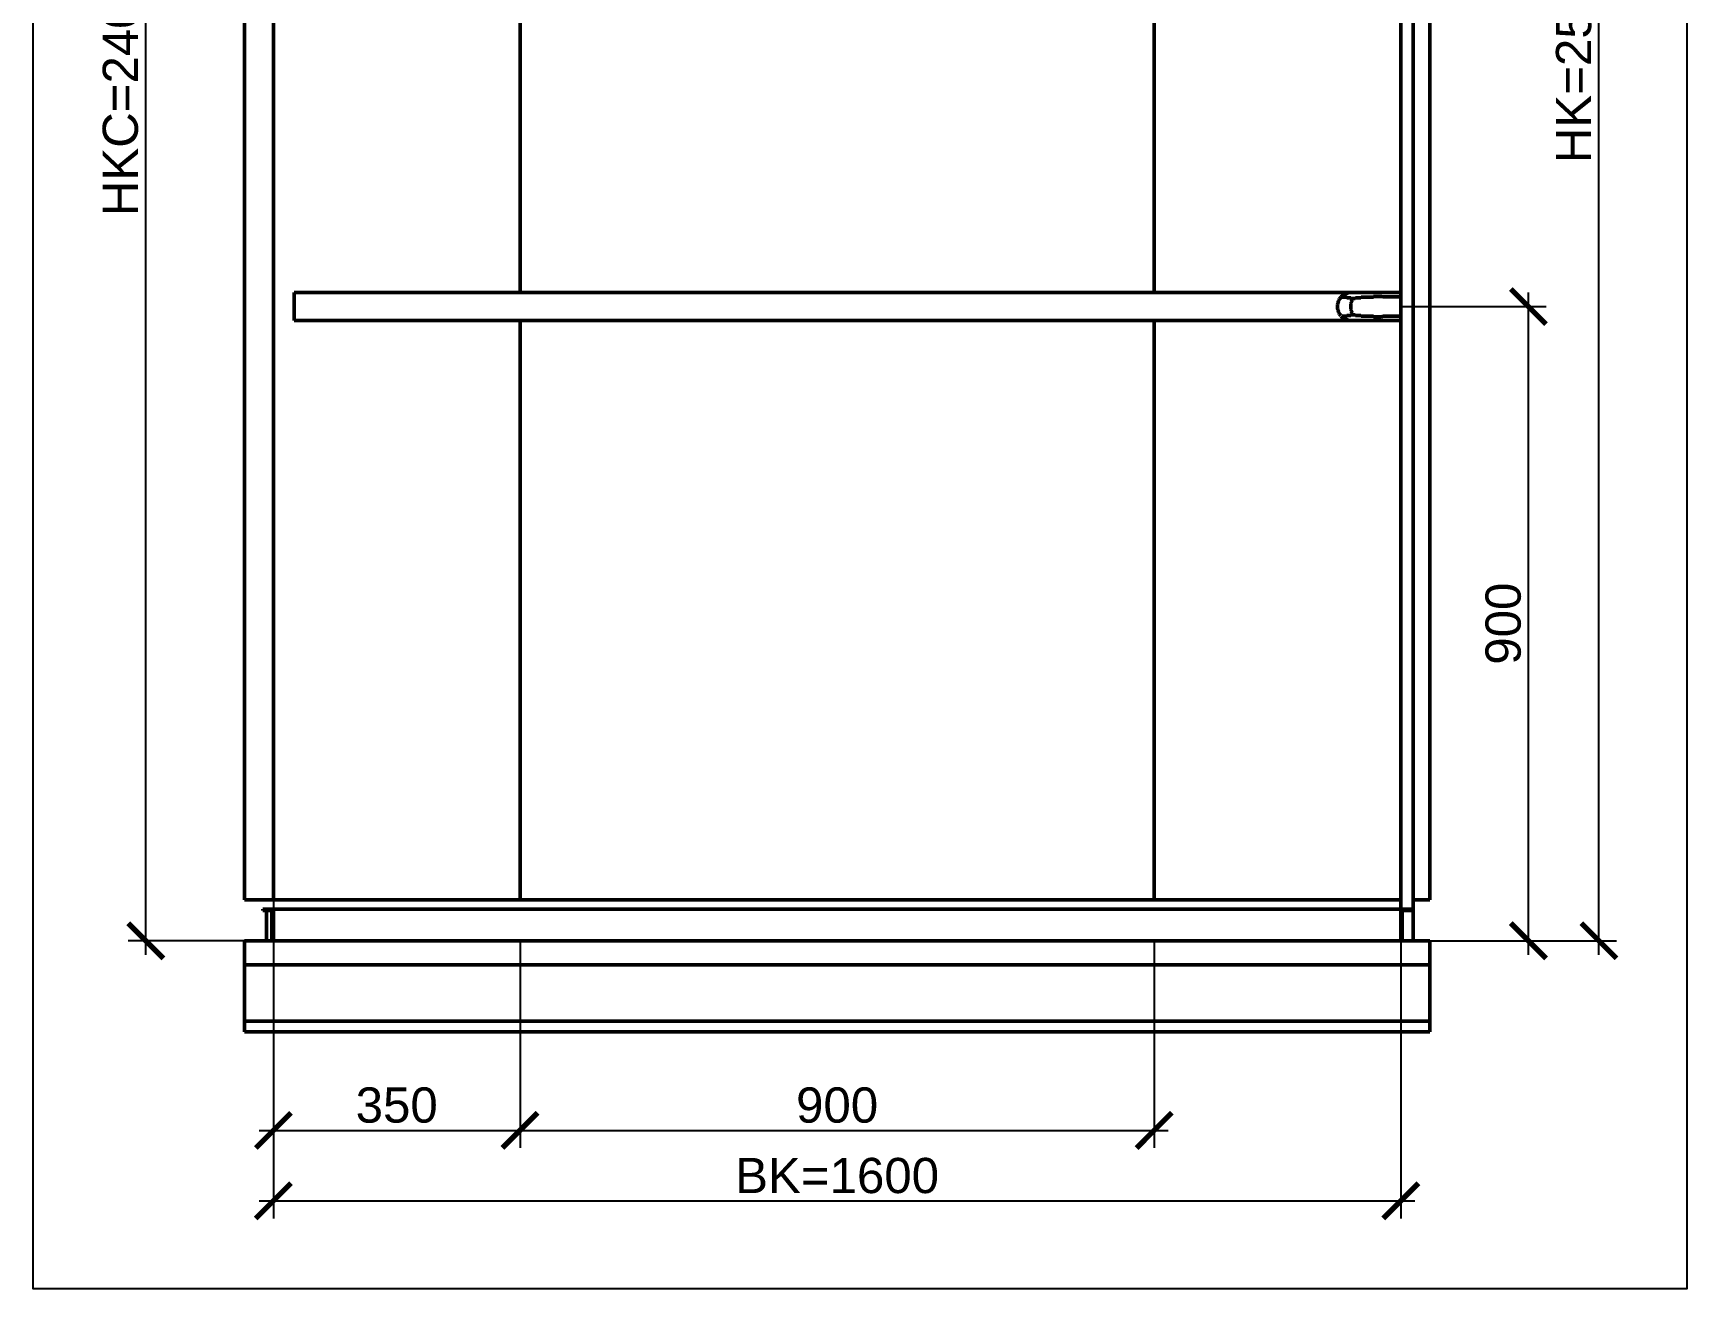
# Model space of a CAD drawing. Header units: millimetres. Extents: x -9546 to 173314, y -46180 to 27253.
# Drawn here: x 165148 to 167495, y -37458 to -35676 of the extents above; entities that cross this region are included whole.
import ezdxf

# ---------------------------------------------------------------- set-up
doc = ezdxf.new("R2010")
doc.units = ezdxf.units.MM
for name, color, linetype, lineweight in [('AM_0', 7, 'Continuous', 50), ('AM_5', 3, 'Continuous', 25), ('LDCarFrame-AM_0', 7, 'Continuous', 50), ('LDHallButton-AM_0', 7, 'Continuous', 50), ('LDShaft-AM_5', 3, 'Continuous', 25)]:
    doc.layers.add(name, color=color, linetype=linetype, lineweight=lineweight)
doc.layers.add('AM_VIEWS', color=1, linetype='Continuous', lineweight=25, plot=False)
doc.styles.add('LD', font='ARIALUNI.ttf')
doc.dimstyles.new('LIFT', dxfattribs={"dimtxt": 2.5, "dimasz": 2.5, "dimexe": 1.25, "dimexo": 0, "dimgap": 0.5, "dimtad": 1, "dimdec": 0, "dimzin": 1, "dimdsep": 46, "dimtxsty": 'LD', "dimblk": 'ARCHTICK', "dimcen": 0, "dimdle": 1, "dimclrd": 3, "dimclre": 3, "dimclrt": 4, "dimadec": 0, "dimazin": 0, "dimtp": 0.1, "dimtm": 0.1, "dimtfac": 0.71, "dimtdec": 0, "dimtix": 1, "dimtmove": 0, "dimatfit": 3, "dimfxl": 1, "dimtolj": 1, "dimarcsym": 0})

# ---------------------------------------------------------------- blocks, each defined once
blk = doc.blocks.new('LD_20260611094836_0000022A')
at = {"layer": 'LDCarFrame-AM_0'}
for p, q in [((841, 2679), (-841, 2679)), ((-841, 2679), (-841, 2629)), ((841, 2629), (841, 2679)), ((-841, 2629), (841, 2629)), ((800, 2530), (-800, 2530)), ((-800, 2530), (-800, 2528)), ((-800, 2528), (800, 2528)), ((800, 2528), (800, 2530)), ((841, 129), (-841, 129)), ((-841, 129), (-841, 95)), ((841, 95), (841, 129)), ((-841, 95), (841, 95)), ((841, 95), (-841, 95)), ((-841, 95), (-841, 15)), ((841, 15), (841, 95)), ((841, 15), (-841, 15)), ((-841, 15), (-841, 0)), ((-841, 15), (841, 15)), ((-841, 0), (841, 0)), ((841, 0), (841, 15))]:
    blk.add_line(p, q, dxfattribs=at)
blk = doc.blocks.new('LD_20260611094836_00000238')
at = {"layer": 'AM_0'}
for p, q in [((15, 45), (0, 45)), ((0, 45), (0, 0)), ((2, 43), (15, 43)), ((2, 0), (2, 43)), ((15, 43), (15, 45)), ((0, 0), (2, 0))]:
    blk.add_line(p, q, dxfattribs=at)
blk = doc.blocks.new('LD_20260611094836_00000239')
at = {"layer": 'AM_0'}
for p, q in [((-77.6, 918.5), (-77.7, 918.5)), ((-77.7, 918.5), (-77.7, 918.5)), ((-88.5, 907.7), (-88.5, 907.7)), ((-88.5, 907.7), (-88.5, 907.6)), ((-88.5, 892.4), (-88.5, 892.3)), ((-88.5, 892.3), (-88.5, 892.3)), ((-84.1, 914.1), (-84.2, 914.1)), ((-84.1, 914.2), (-84.1, 914.1)), ((-84.2, 885.9), (-84.1, 885.9)), ((-84.1, 885.9), (-84.1, 885.8)), ((-77.7, 881.5), (-77.7, 881.5)), ((-77.7, 881.5), (-77.6, 881.5))]:
    blk.add_line(p, q, dxfattribs=at)
blk = doc.blocks.new('LD_20260611094836_0000023A')
at = {"layer": 'AM_0'}
for p, q in [((-89.8, 2.5), (-90, 1.3)), ((-90, 1.3), (-90, 0)), ((-90, 0), (-90, -1.3)), ((-89.6, 3.7), (-89.8, 2.5)), ((-89.8, 2.5), (-89.8, 2.5)), ((-89.4, 5), (-89.6, 3.7)), ((-89, 6.2), (-89.4, 5)), ((-88.6, 7.4), (-89, 6.2)), ((-88.1, 8.5), (-88.6, 7.4)), ((-87.5, 9.6), (-88.1, 8.5)), ((-88.1, 8.5), (-88.1, 8.5)), ((-86.9, 10.7), (-87.5, 9.6)), ((-86.2, 11.8), (-86.9, 10.7)), ((-85.4, 12.7), (-86.2, 11.8)), ((-84.6, 13.7), (-85.4, 12.7)), ((-83.7, 14.6), (-84.6, 13.7)), ((-84.6, 13.7), (-83.9, 14.4)), ((-83.7, 14.4), (-83.9, 14.4)), ((-82.7, 15.4), (-83.7, 14.6)), ((-83.5, 14.4), (-83.7, 14.4)), ((-83.2, 14.4), (-83.5, 14.4)), ((-82.8, 14.4), (-83.2, 14.4)), ((-82.3, 14.4), (-83.1, 13.5)), ((-82.6, 13.5), (-83.1, 13.5)), ((-82.3, 14.4), (-82.8, 14.4)), ((-81.8, 16.2), (-82.7, 15.4)), ((-81.9, 13.5), (-82.6, 13.5)), ((-81.1, 13.5), (-81.9, 13.5)), ((-80.7, 16.9), (-81.8, 16.2)), ((-80.3, 13.5), (-81.1, 13.5)), ((-79.6, 17.5), (-80.7, 16.9)), ((-79.3, 13.5), (-80.3, 13.5)), ((-78.5, 18.1), (-79.6, 17.5)), ((-78.3, 13.5), (-79.3, 13.5)), ((-77.4, 18.6), (-78.5, 18.1)), ((-77.2, 13.5), (-78.3, 13.5)), ((-76.2, 19), (-77.4, 18.6)), ((-77.4, 18.6), (-77.4, 18.6)), ((-76, 13.5), (-77.2, 13.5)), ((-76, 13.5), (-76.7, 12.5)), ((-75.4, 12.5), (-76.7, 12.5)), ((-76.3, 16.8), (-76.3, 16.8)), ((-75, 19.4), (-76.2, 19)), ((-74, 12.5), (-75.4, 12.5)), ((-74.2, 19.5), (-75, 19.4)), ((-73.7, 19.6), (-74.2, 19.5)), ((-72.6, 12.5), (-74, 12.5)), ((-73, 19.8), (-73.7, 19.6)), ((-72.5, 19.8), (-73, 19.8)), ((-71.1, 12.5), (-72.6, 12.5)), ((-71.8, 19.9), (-72.5, 19.8)), ((-71.3, 20), (-71.8, 19.9)), ((-71.1, 12.5), (-71.7, 11.6)), ((-70.1, 11.6), (-71.7, 11.6)), ((-70.6, 20), (-71.3, 20)), ((-70.9, 2.5), (-71, 1.2)), ((-71, 1.2), (-71, 0)), ((-71, -1.2), (-71, 0)), ((-70.8, 3.7), (-70.9, 2.5)), ((-70.6, 4.9), (-70.8, 3.7)), ((-70.5, 20), (-70.6, 20)), ((-70, 20), (-70.6, 20)), ((-70.6, 20), (-69.4, 20)), ((-70.3, 6.1), (-70.6, 4.9)), ((-70.3, 20), (-70.5, 20)), ((-70.1, 20), (-70.3, 20)), ((-70, 7.2), (-70.3, 6.1)), ((-69.8, 20), (-70.1, 20)), ((-68.4, 11.6), (-70.1, 11.6)), ((-69.4, 20), (-70, 20)), ((-69.7, 8.4), (-70, 7.2)), ((-69.4, 20), (-69.8, 20)), ((-69.3, 9.5), (-69.7, 8.4)), ((-68.9, 20), (-69.4, 20)), ((-68.9, 10.5), (-69.3, 9.5)), ((-68.4, 20), (-68.9, 20)), ((-68.4, 11.6), (-68.9, 10.5)), ((-67.8, 20), (-68.4, 20)), ((-66.7, 11.6), (-68.4, 11.6)), ((-67.2, 20), (-67.8, 20)), ((-66.4, 20), (-67.2, 20)), ((-64.9, 11.6), (-66.7, 11.6)), ((-65.7, 20), (-66.4, 20)), ((-64.8, 20), (-65.7, 20)), ((-64.4, 12.5), (-64.9, 11.6)), ((-63.9, 20), (-64.8, 20)), ((-62.5, 12.5), (-64.4, 12.5)), ((-63, 20), (-63.9, 20)), ((-61.9, 20), (-63, 20)), ((-62.5, 12.5), (-60.6, 12.5)), ((-60.8, 20), (-61.9, 20)), ((-59.7, 20), (-60.8, 20)), ((-60.6, 12.5), (-58.7, 12.5)), ((-58.5, 20), (-59.7, 20)), ((-58.7, 12.5), (-56.7, 12.5)), ((-57.3, 20), (-58.5, 20)), ((-56, 20), (-57.3, 20)), ((-56.7, 12.5), (-56.3, 13.5)), ((-56.3, 13.5), (-54.2, 13.5)), ((-54.6, 20), (-56, 20)), ((-53.3, 20), (-54.6, 20)), ((-54.2, 13.5), (-52.2, 13.5)), ((-51.8, 20), (-53.3, 20)), ((-52.2, 13.5), (-50, 13.5)), ((-50.4, 20), (-51.8, 20)), ((-48.9, 20), (-50.4, 20)), ((-50, 13.5), (-47.9, 13.5)), ((-47.3, 20), (-48.9, 20)), ((-47.9, 13.5), (-45.7, 13.5)), ((-45.7, 20), (-47.3, 20)), ((-44.1, 20), (-45.7, 20)), ((-45.7, 13.5), (-43.5, 13.5)), ((-42.5, 20), (-44.1, 20)), ((-43.5, 13.5), (-41.2, 13.5)), ((-40.8, 20), (-42.5, 20)), ((-41.2, 13.5), (-39, 13.5)), ((-39.1, 20), (-40.8, 20)), ((-37.4, 20), (-39.1, 20)), ((-39, 13.5), (-38.8, 14.4)), ((-38.8, 14.4), (-36.5, 14.4)), ((-35.7, 20), (-37.4, 20)), ((-36.5, 14.4), (-34.2, 14.4)), ((-33.9, 20), (-35.7, 20)), ((-34.2, 14.4), (-31.9, 14.4)), ((-32.1, 20), (-33.9, 20)), ((-30.4, 20), (-32.1, 20)), ((-31.9, 14.4), (-29.6, 14.4)), ((-28.6, 20), (-30.4, 20)), ((-29.6, 14.4), (-27.3, 14.4)), ((-26.8, 20), (-28.6, 20)), ((-27.3, 14.4), (-25, 13.7)), ((-25, 20), (-26.8, 20)), ((-12.1, 20), (-25, 20)), ((-25, 13.7), (0, 13.7)), ((-12.1, 20), (-12.1, 20)), ((-12, 20), (-12.1, 20)), ((-12.1, 20), (-12.1, 20)), ((-12, 20), (-12.1, 20)), ((-11.9, 20), (-12, 20)), ((-12, 20), (-12, 20)), ((-11.8, 20), (-11.9, 20)), ((-11.9, 20), (-11.9, 20)), ((-11.6, 20), (-11.8, 20)), ((-11.8, 20), (-11.8, 20)), ((-11.6, 20), (-11.7, 20)), ((-11.5, 19.9), (-11.6, 20)), ((-11.5, 19.9), (-11.6, 20)), ((-11.3, 19.9), (-11.5, 19.9)), ((-11.3, 19.9), (-11.4, 19.9)), ((-11.1, 19.9), (-11.3, 19.9)), ((-11.1, 19.9), (-11.2, 19.9)), ((-10.9, 19.9), (-11.1, 19.9)), ((-10.9, 19.9), (-11, 19.9)), ((-10.7, 19.9), (-10.9, 19.9)), ((-10.5, 19.9), (-10.7, 19.9)), ((-10.7, 19.9), (-10.7, 19.9)), ((-10.2, 19.9), (-10.5, 19.9)), ((-10.2, 19.9), (-10.5, 19.9)), ((-10, 19.9), (-10.2, 19.9)), ((-10, 19.9), (-10.2, 19.9)), ((-9.8, 19.9), (-10, 19.9)), ((-9.5, 19.9), (-9.8, 19.9)), ((-9.8, 19.9), (-9.8, 19.9)), ((-9.3, 19.9), (-9.5, 19.9)), ((-9.3, 19.9), (-9.5, 19.9)), ((-9.1, 19.9), (-9.3, 19.9)), ((-9.1, 19.9), (-9.3, 19.9)), ((-8.9, 19.9), (-9.1, 19.9)), ((-8.9, 19.9), (-9, 19.9)), ((-8.7, 19.9), (-8.9, 19.9)), ((-8.7, 19.9), (-8.8, 19.9)), ((-8.5, 19.9), (-8.7, 19.9)), ((-8.5, 19.9), (-8.6, 19.9)), ((-8.4, 20), (-8.5, 19.9)), ((-8.2, 20), (-8.4, 20)), ((-8.4, 20), (-8.4, 20)), ((-8.2, 20), (-8.3, 20)), ((-8.1, 20), (-8.2, 20)), ((-8.1, 20), (-8.2, 20)), ((-8, 20), (-8.1, 20)), ((-8, 20), (-8.1, 20)), ((-8, 20), (-8, 20)), ((-7.9, 20), (-8, 20)), ((-7.9, 20), (-7.9, 20)), ((0, 20), (-7.9, 20)), ((-7.9, 20), (-7.9, 20)), ((-7.9, 20), (-7.9, 20)), ((-90, -1.3), (-89.8, -2.5)), ((-89.8, -2.5), (-89.6, -3.7)), ((-89.8, -2.5), (-89.8, -2.5)), ((-89.8, -2.5), (-89.8, -2.8)), ((-89.6, -3.7), (-89.4, -5)), ((-89.4, -5), (-89, -6.2)), ((-89, -6.2), (-88.6, -7.4)), ((-88.6, -7.4), (-88.1, -8.5)), ((-88.1, -8.5), (-87.5, -9.6)), ((-88.1, -8.5), (-88.1, -8.5)), ((-88.1, -8.5), (-88.1, -8.6)), ((-87.5, -9.6), (-86.9, -10.7)), ((-86.9, -10.7), (-86.2, -11.8)), ((-86.2, -11.8), (-85.4, -12.7)), ((-84.6, -13.7), (-83.7, -14.6)), ((-83.9, -14.4), (-84.6, -13.7)), ((-84.6, -13.7), (-84.6, -13.7)), ((-83.7, -14.4), (-83.9, -14.4)), ((-83.5, -14.4), (-83.7, -14.4)), ((-83.7, -14.6), (-82.7, -15.4)), ((-83.2, -14.4), (-83.5, -14.4)), ((-82.8, -14.4), (-83.2, -14.4)), ((-83.1, -13.5), (-82.3, -14.4)), ((-82.6, -13.5), (-83.1, -13.5)), ((-82.3, -14.4), (-82.8, -14.4)), ((-82.7, -15.4), (-81.8, -16.2)), ((-81.9, -13.5), (-82.6, -13.5)), ((-81.1, -13.5), (-81.9, -13.5)), ((-81.8, -16.2), (-80.7, -16.9)), ((-80.3, -13.5), (-81.1, -13.5)), ((-80.7, -16.9), (-79.6, -17.5)), ((-79.3, -13.5), (-80.3, -13.5)), ((-79.6, -17.5), (-78.5, -18.1)), ((-78.3, -13.5), (-79.3, -13.5)), ((-78.5, -18.1), (-77.4, -18.6)), ((-77.2, -13.5), (-78.3, -13.5)), ((-77.4, -18.6), (-76.2, -19)), ((-77.4, -18.6), (-77.4, -18.6)), ((-77.4, -18.6), (-77.3, -18.6)), ((-76, -13.5), (-77.2, -13.5)), ((-76.7, -12.5), (-76, -13.5)), ((-75.4, -12.5), (-76.7, -12.5)), ((-76.2, -19), (-75, -19.4)), ((-76.2, -19), (-76.2, -19)), ((-76.2, -19), (-76.2, -19)), ((-74, -12.5), (-75.4, -12.5)), ((-75, -19.4), (-74.2, -19.5)), ((-74.2, -19.5), (-73.7, -19.6)), ((-72.6, -12.5), (-74, -12.5)), ((-73.7, -19.6), (-73, -19.8)), ((-73, -19.8), (-72.5, -19.8)), ((-71.1, -12.5), (-72.6, -12.5)), ((-72.5, -19.8), (-71.8, -19.9)), ((-71.8, -19.9), (-71.3, -20)), ((-71.7, -11.6), (-71.1, -12.5)), ((-70.1, -11.6), (-71.7, -11.6)), ((-71.3, -20), (-70.6, -20)), ((-71, -1.2), (-70.9, -2.5)), ((-70.9, -2.5), (-70.8, -3.7)), ((-70.8, -3.7), (-70.6, -4.9)), ((-70.6, -4.9), (-70.3, -6.1)), ((-70.6, -20), (-70.5, -20)), ((-69.4, -20), (-70.6, -20)), ((-70.6, -20), (-70, -20)), ((-70.5, -20), (-70.3, -20)), ((-70.3, -6.1), (-70, -7.2)), ((-70.3, -20), (-70.1, -20)), ((-68.4, -11.6), (-70.1, -11.6)), ((-70.1, -20), (-69.8, -20)), ((-70, -7.2), (-69.7, -8.4)), ((-70, -20), (-69.4, -20)), ((-69.8, -20), (-69.4, -20)), ((-69.7, -8.4), (-69.3, -9.5)), ((-69.4, -20), (-68.9, -20)), ((-69.3, -9.5), (-68.9, -10.5)), ((-68.9, -10.5), (-68.4, -11.6)), ((-68.9, -20), (-68.4, -20)), ((-66.7, -11.6), (-68.4, -11.6)), ((-68.4, -20), (-67.8, -20)), ((-67.8, -20), (-67.2, -20)), ((-67.2, -20), (-66.4, -20)), ((-64.9, -11.6), (-66.7, -11.6)), ((-66.4, -20), (-65.7, -20)), ((-65.7, -20), (-64.8, -20)), ((-64.9, -11.6), (-64.4, -12.5)), ((-64.8, -20), (-63.9, -20)), ((-62.5, -12.5), (-64.4, -12.5)), ((-63.9, -20), (-63, -20)), ((-63, -20), (-61.9, -20)), ((-60.6, -12.5), (-62.5, -12.5)), ((-61.9, -20), (-60.8, -20)), ((-60.8, -20), (-59.7, -20)), ((-58.7, -12.5), (-60.6, -12.5)), ((-59.7, -20), (-58.5, -20)), ((-56.7, -12.5), (-58.7, -12.5)), ((-58.5, -20), (-57.3, -20)), ((-57.3, -20), (-56, -20)), ((-56.7, -12.5), (-56.3, -13.5)), ((-54.2, -13.5), (-56.3, -13.5)), ((-56, -20), (-54.6, -20)), ((-54.6, -20), (-53.3, -20)), ((-52.2, -13.5), (-54.2, -13.5)), ((-53.3, -20), (-51.8, -20)), ((-50, -13.5), (-52.2, -13.5)), ((-51.8, -20), (-50.4, -20)), ((-50.4, -20), (-48.9, -20)), ((-47.9, -13.5), (-50, -13.5)), ((-48.9, -20), (-47.3, -20)), ((-45.7, -13.5), (-47.9, -13.5)), ((-47.3, -20), (-45.7, -20)), ((-43.5, -13.5), (-45.7, -13.5)), ((-45.7, -20), (-44.1, -20)), ((-44.1, -20), (-42.5, -20)), ((-41.2, -13.5), (-43.5, -13.5)), ((-42.5, -20), (-40.8, -20)), ((-39, -13.5), (-41.2, -13.5)), ((-40.8, -20), (-39.1, -20)), ((-39.1, -20), (-37.4, -20)), ((-39, -13.5), (-38.8, -14.4)), ((-36.5, -14.4), (-38.8, -14.4)), ((-37.4, -20), (-35.7, -20)), ((-34.2, -14.4), (-36.5, -14.4)), ((-35.7, -20), (-33.9, -20)), ((-31.9, -14.4), (-34.2, -14.4)), ((-33.9, -20), (-32.1, -20)), ((-32.1, -20), (-30.4, -20)), ((-29.6, -14.4), (-31.9, -14.4)), ((-30.4, -20), (-28.6, -20)), ((-27.3, -14.4), (-29.6, -14.4)), ((-28.6, -20), (-26.8, -20)), ((-27.3, -14.4), (-25, -13.7)), ((-26.8, -20), (-25, -20)), ((0, -13.7), (-25, -13.7)), ((-25, -20), (0, -20))]:
    blk.add_line(p, q, dxfattribs=at)
blk = doc.blocks.new('LD_20260611094836_0000023B')
at = {"layer": 'AM_0'}
for p, q in [((41, 2500), (0, 2500)), ((0, 2500), (0, 2332)), ((41, 58), (41, 2500)), ((17.49, 58), (41, 58))]:
    blk.add_line(p, q, dxfattribs=at)
blk = doc.blocks.new('LD_20260611094836_0000023F')
at = {"layer": 'AM_0'}
for p, q in [((-810, 43), (-810, 0)), ((799.99, 45), (-800, 45)), ((-810, 0), (-802, 0)), ((-800, 0), (799.99, 0))]:
    blk.add_line(p, q, dxfattribs=at)
blk = doc.blocks.new('LD_20260611094836_00000240')
at = {"layer": 'AM_0'}
for p, q in [((450, 2500), (-450, 2500)), ((-450, 2500), (-450, 2430)), ((450, 2430), (450, 2500)), ((-450, 2399), (-450, 920)), ((450, 920), (450, 2399)), ((-450, 880), (-450, 58)), ((450, 58), (450, 880)), ((-450, 58), (450, 58))]:
    blk.add_line(p, q, dxfattribs=at)
blk = doc.blocks.new('LD_20260611094836_00000241')
at = {"layer": 'AM_0'}
for p, q in [((175, 2500), (-175, 2500)), ((-175, 2500), (-175, 2430)), ((175, 2401), (175, 2500)), ((-175, 2399), (-175, 920)), ((175, 2332), (175, 2399)), ((-175, 880), (-175, 58)), ((-175, 58), (174.99, 58))]:
    blk.add_line(p, q, dxfattribs=at)
blk = doc.blocks.new('LD_20260611094836_00000242')
at = {"layer": 'AM_0'}
for p, q in [((-29.5, 920), (-1570.5, 920)), ((-1570.5, 920), (-1570.5, 918.5)), ((-1570.5, 918.5), (-1570.5, 914.1)), ((-29.5, 920), (-29.5, 920)), ((-1570.5, 914.1), (-1570.5, 907.7)), ((-1570.5, 907.7), (-1570.5, 900)), ((-1570.5, 900), (-1570.5, 892.3)), ((-1570.5, 892.3), (-1570.5, 885.9)), ((-1570.5, 885.9), (-1570.5, 881.5)), ((-1570.5, 881.5), (-1570.5, 880)), ((-1570.5, 880), (-29.5, 880)), ((-29.5, 880), (-29.5, 880))]:
    blk.add_line(p, q, dxfattribs=at)
blk = doc.blocks.new('LD_20260611094836_00000243')
at = {"layer": 'AM_0'}
for p, q in [((175, 2500), (-175, 2500)), ((-175, 2500), (-175, 2401)), ((175, 2430), (175, 2500)), ((-175, 2399), (-175, 58)), ((175, 920), (175, 2399)), ((175, 58), (175, 880)), ((-175, 58), (175, 58))]:
    blk.add_line(p, q, dxfattribs=at)
blk = doc.blocks.new('LD_20260611094836_00000246')
at = {"layer": 'AM_0'}
for p, q in [((-15, 45), (-15, 43)), ((0, 45), (-15, 45)), ((-15, 43), (-2, 43)), ((-2, 43), (-2, 0)), ((0, 0), (0, 45)), ((-2, 0), (0, 0))]:
    blk.add_line(p, q, dxfattribs=at)
blk = doc.blocks.new('LD_20260611094836_00000248')
at = {"layer": 'AM_0'}
for p, q in [((0, 2500), (-41, 2500)), ((-41, 2500), (-41, 58)), ((0, 58), (0, 2500)), ((-41, 58), (0, 58))]:
    blk.add_line(p, q, dxfattribs=at)
blk = doc.blocks.new('LD_20260611094836_00000249')
at = {"layer": 'LDHallButton-AM_0'}
for p, q in [((17.49, 1432), (-0.01, 1432)), ((-0.01, 1432), (-0.01, -900)), ((17.49, -900), (17.49, 1432)), ((-0.01, 905), (-3, 905)), ((-3, 905), (-3, 700)), ((-3, 700), (-0.01, 700)), ((-0.01, 688.3), (-0.02, 688.3)), ((-0.02, 688.3), (-0.02, 683.7)), ((-0.02, 683.7), (-0.01, 683.7)), ((-0.01, 683.7), (-0.02, 683.7)), ((-0.02, 683.7), (-0.02, 678.3)), ((-0.02, 678.3), (-0.01, 678.3)), ((-0.01, 678.3), (-0.02, 678.3)), ((-0.02, 678.3), (-0.02, 672.5)), ((-0.02, 672.5), (-0.01, 672.5)), ((-0.01, 672.5), (-0.02, 672.5)), ((-0.02, 672.5), (-0.02, 666.7)), ((-0.02, 666.7), (-0.01, 666.7)), ((-0.01, 666.7), (-0.02, 666.7)), ((-0.02, 666.7), (-0.02, 661.3)), ((-0.02, 661.3), (-0.01, 661.3)), ((-0.01, 661.3), (-0.02, 661.3)), ((-0.02, 661.3), (-0.02, 656.7)), ((-0.02, 656.7), (-0.01, 656.7)), ((-0.01, -900), (0, -900)), ((2, -900), (17.49, -900))]:
    blk.add_line(p, q, dxfattribs=at)
blk = doc.blocks.new('_ArchTick')
at = {"color": 0, "linetype": 'ByBlock', "const_width": 0.15}
blk.add_lwpolyline([(-0.5, -0.5), (0.5, 0.5)], dxfattribs=at)
blk = doc.blocks.new('*D2611')
at = {"layer": 'Defpoints', "color": 0, "transparency": 16777216}
for p in [(165839.2, -36964.1), (166739.2, -36964.1), (166739.2, -37233.1)]:
    blk.add_point(p, dxfattribs=at)
at = {"layer": 'LDShaft-AM_5', "color": 3, "lineweight": -2, "transparency": 16777216}
for p, q in [((165839.2, -36964.1), (165839.2, -37258.1)), ((166739.2, -36964.1), (166739.2, -37258.1)), ((165819.2, -37233.1), (166759.2, -37233.1))]:
    blk.add_line(p, q, dxfattribs=at)
at = {"layer": 'LDShaft-AM_5', "color": 3, "lineweight": -2, "transparency": 16777216, "xscale": 50, "yscale": 50, "zscale": 50, "rotation": 180}
blk.add_blockref('_ArchTick', (165839.2, -37233.1), dxfattribs=at)
at = {"layer": 'LDShaft-AM_5', "color": 3, "lineweight": -2, "transparency": 16777216, "xscale": 50, "yscale": 50, "zscale": 50}
blk.add_blockref('_ArchTick', (166739.2, -37233.1), dxfattribs=at)
at = {"layer": 'LDShaft-AM_5', "color": 4, "transparency": 16777216, "insert": (166289.2, -37197.5), "char_height": 50, "attachment_point": 5, "style": 'LD'}
blk.add_mtext('\\A1;900', dxfattribs=at)
blk = doc.blocks.new('*D2612')
at = {"layer": 'Defpoints', "color": 0, "transparency": 16777216}
for p in [(165489.2, -36964.1), (165839.2, -36964.1), (165839.2, -37233.1)]:
    blk.add_point(p, dxfattribs=at)
at = {"layer": 'LDShaft-AM_5', "color": 3, "lineweight": -2, "transparency": 16777216}
for p, q in [((165489.2, -36964.1), (165489.2, -37258.1)), ((165839.2, -36964.1), (165839.2, -37258.1)), ((165469.2, -37233.1), (165859.2, -37233.1))]:
    blk.add_line(p, q, dxfattribs=at)
at = {"layer": 'LDShaft-AM_5', "color": 3, "lineweight": -2, "transparency": 16777216, "xscale": 50, "yscale": 50, "zscale": 50, "rotation": 180}
blk.add_blockref('_ArchTick', (165489.2, -37233.1), dxfattribs=at)
at = {"layer": 'LDShaft-AM_5', "color": 3, "lineweight": -2, "transparency": 16777216, "xscale": 50, "yscale": 50, "zscale": 50}
blk.add_blockref('_ArchTick', (165839.2, -37233.1), dxfattribs=at)
at = {"layer": 'LDShaft-AM_5', "color": 4, "transparency": 16777216, "insert": (165664.2, -37197.5), "char_height": 50, "attachment_point": 5, "style": 'LD'}
blk.add_mtext('\\A1;350', dxfattribs=at)
blk = doc.blocks.new('*D2613')
at = {"layer": 'Defpoints', "color": 0, "transparency": 16777216}
for p in [(167089.2, -36064.1), (167270.2, -36064.1), (167089.2, -36964.1)]:
    blk.add_point(p, dxfattribs=at)
at = {"layer": 'LDShaft-AM_5', "color": 3, "lineweight": -2, "transparency": 16777216}
for p, q in [((167270.2, -36984.1), (167270.2, -36044.1)), ((167089.2, -36064.1), (167295.2, -36064.1)), ((167089.2, -36964.1), (167295.2, -36964.1))]:
    blk.add_line(p, q, dxfattribs=at)
at = {"layer": 'LDShaft-AM_5', "color": 3, "lineweight": -2, "transparency": 16777216, "xscale": 50, "yscale": 50, "zscale": 50}
for p, rotation in [((167270.2, -36064.1), 90), ((167270.2, -36964.1), 270)]:
    blk.add_blockref('_ArchTick', p, dxfattribs=dict(at, rotation=rotation))
at = {"layer": 'LDShaft-AM_5', "color": 4, "transparency": 16777216, "insert": (167234.6, -36514.1), "char_height": 50, "attachment_point": 5, "rotation": 90, "style": 'LD'}
blk.add_mtext('\\A1;900', dxfattribs=at)
blk = doc.blocks.new('*D2614')
at = {"layer": 'Defpoints', "color": 0, "transparency": 16777216}
for p in [(166289.2, -34464.1), (167370.2, -34464.1), (166289.2, -36964.1)]:
    blk.add_point(p, dxfattribs=at)
at = {"layer": 'LDShaft-AM_5', "color": 3, "lineweight": -2, "transparency": 16777216}
for p, q in [((167370.2, -36984.1), (167370.2, -34444.1)), ((166289.2, -34464.1), (167395.2, -34464.1)), ((166289.2, -36964.1), (167395.2, -36964.1))]:
    blk.add_line(p, q, dxfattribs=at)
at = {"layer": 'LDShaft-AM_5', "color": 3, "lineweight": -2, "transparency": 16777216, "xscale": 50, "yscale": 50, "zscale": 50}
for p, rotation in [((167370.2, -34464.1), 90), ((167370.2, -36964.1), 270)]:
    blk.add_blockref('_ArchTick', p, dxfattribs=dict(at, rotation=rotation))
at = {"layer": 'LDShaft-AM_5', "color": 4, "transparency": 16777216, "insert": (167334.6, -35714.1), "char_height": 50, "attachment_point": 5, "rotation": 90, "style": 'LD'}
blk.add_mtext('\\A1;HK=2500', dxfattribs=at)
blk = doc.blocks.new('*D2615')
at = {"layer": 'AM_5', "color": 3, "lineweight": -2, "transparency": 16777216}
for p, q in [((165308.2, -36984.1), (165308.2, -34544.1)), ((166289.2, -34564.1), (165283.2, -34564.1)), ((166289.2, -36964.1), (165283.2, -36964.1))]:
    blk.add_line(p, q, dxfattribs=at)
at = {"layer": 'Defpoints', "color": 0, "transparency": 16777216}
for p in [(165308.2, -34564.1), (166289.2, -34564.1), (166289.2, -36964.1)]:
    blk.add_point(p, dxfattribs=at)
at = {"layer": 'AM_5', "color": 3, "lineweight": -2, "transparency": 16777216, "xscale": 50, "yscale": 50, "zscale": 50}
for p, rotation in [((165308.2, -34564.1), 90), ((165308.2, -36964.1), 270)]:
    blk.add_blockref('_ArchTick', p, dxfattribs=dict(at, rotation=rotation))
at = {"layer": 'AM_5', "color": 4, "transparency": 16777216, "insert": (165272.3, -35764.1), "char_height": 50, "attachment_point": 5, "rotation": 90, "style": 'LD'}
blk.add_mtext('\\A1;HKC=2400', dxfattribs=at)
blk = doc.blocks.new('*D2616')
at = {"layer": 'AM_5', "color": 3, "lineweight": -2, "transparency": 16777216}
for p, q in [((165489.2, -36906.1), (165489.2, -37358.1)), ((167089.2, -36906.1), (167089.2, -37358.1)), ((165469.2, -37333.1), (167109.2, -37333.1))]:
    blk.add_line(p, q, dxfattribs=at)
at = {"layer": 'Defpoints', "color": 0, "transparency": 16777216}
for p in [(165489.2, -36906.1), (167089.2, -36906.1), (167089.2, -37333.1)]:
    blk.add_point(p, dxfattribs=at)
at = {"layer": 'AM_5', "color": 3, "lineweight": -2, "transparency": 16777216, "xscale": 50, "yscale": 50, "zscale": 50, "rotation": 180}
blk.add_blockref('_ArchTick', (165489.2, -37333.1), dxfattribs=at)
at = {"layer": 'AM_5', "color": 3, "lineweight": -2, "transparency": 16777216, "xscale": 50, "yscale": 50, "zscale": 50}
blk.add_blockref('_ArchTick', (167089.2, -37333.1), dxfattribs=at)
at = {"layer": 'AM_5', "color": 4, "transparency": 16777216, "insert": (166289.2, -37297.5), "char_height": 50, "attachment_point": 5, "style": 'LD'}
blk.add_mtext('\\A1;BK=1600', dxfattribs=at)

msp = doc.modelspace()

# ---------------------------------------------------------------- linework, layer by layer
at = {"layer": 'AM_VIEWS'}
msp.add_lwpolyline([(165148.2, -33894.1), (167495.2, -33894.1), (167495.2, -37458.1), (165148.2, -37458.1)], close=True, dxfattribs=at)

# ---------------------------------------------------------------- block references
for name, p in [('LD_20260611094836_0000022A', (166289.2, -37093.1)), ('LD_20260611094836_00000248', (165489.2, -36964.1)), ('LD_20260611094836_00000243', (165664.2, -36964.1)), ('LD_20260611094836_00000240', (166289.2, -36964.1)), ('LD_20260611094836_00000241', (166914.2, -36964.1)), ('LD_20260611094836_0000023B', (167089.2, -36964.1)), ('LD_20260611094836_00000249', (167089.2, -36064.1)), ('LD_20260611094836_00000242', (167089.2, -36964.1)), ('LD_20260611094836_0000023A', (167089.2, -36064.1)), ('LD_20260611094836_00000239', (167089.2, -36964.1)), ('LD_20260611094836_00000246', (165489.2, -36964.1)), ('LD_20260611094836_0000023F', (166289.2, -36964.1)), ('LD_20260611094836_00000238', (167089.2, -36964.1))]:
    msp.add_blockref(name, p)

# ---------------------------------------------------------------- dimensions: what is measured, and where the dimension line sits
at = {"layer": 'AM_5'}
dim = msp.add_linear_dim(base=(165308.2, -34564.1), p1=(166289.2, -36964.1), p2=(166289.2, -34564.1), angle=90, text='HKC=<>', dimstyle='LIFT', override={"dimscale": 20, "dimtix": 1}, dxfattribs=at)
dim.commit()
dim.dimension.update_dxf_attribs({"geometry": '*D2615', "text_midpoint": (165272.3, -35764.1)})
dim = msp.add_linear_dim(base=(167089.2, -37333.1), p1=(165489.2, -36906.1), p2=(167089.2, -36906.1), text='BK=<>', dimstyle='LIFT', override={"dimscale": 20, "dimtix": 1}, dxfattribs=at)
dim.commit()
dim.dimension.update_dxf_attribs({"geometry": '*D2616', "text_midpoint": (166289.2, -37297.5)})
at = {"layer": 'LDShaft-AM_5'}
dim = msp.add_linear_dim(base=(167370.2, -34464.1), p1=(166289.2, -36964.1), p2=(166289.2, -34464.1), angle=90, text='HK=<>', dimstyle='LIFT', override={"dimscale": 20, "dimtix": 1}, dxfattribs=at)
dim.commit()
dim.dimension.update_dxf_attribs({"geometry": '*D2614', "text_midpoint": (167334.6, -35714.1)})
dim = msp.add_linear_dim(base=(167270.2, -36064.1), p1=(167089.2, -36964.1), p2=(167089.2, -36064.1), angle=90, dimstyle='LIFT', override={"dimscale": 20, "dimtix": 1}, dxfattribs=at)
dim.commit()
dim.dimension.update_dxf_attribs({"geometry": '*D2613', "text_midpoint": (167234.6, -36514.1)})
for base, p1, p2, picture, middle in [((165839.2, -37233.1), (165489.2, -36964.1), (165839.2, -36964.1), '*D2612', (165664.2, -37197.5)), ((166739.2, -37233.1), (165839.2, -36964.1), (166739.2, -36964.1), '*D2611', (166289.2, -37197.5))]:
    dim = msp.add_linear_dim(base=base, p1=p1, p2=p2, dimstyle='LIFT', override={"dimscale": 20, "dimtix": 1}, dxfattribs=at)
    dim.commit()
    dim.dimension.update_dxf_attribs({"geometry": picture, "text_midpoint": middle})

doc.saveas('drawing.dxf')
